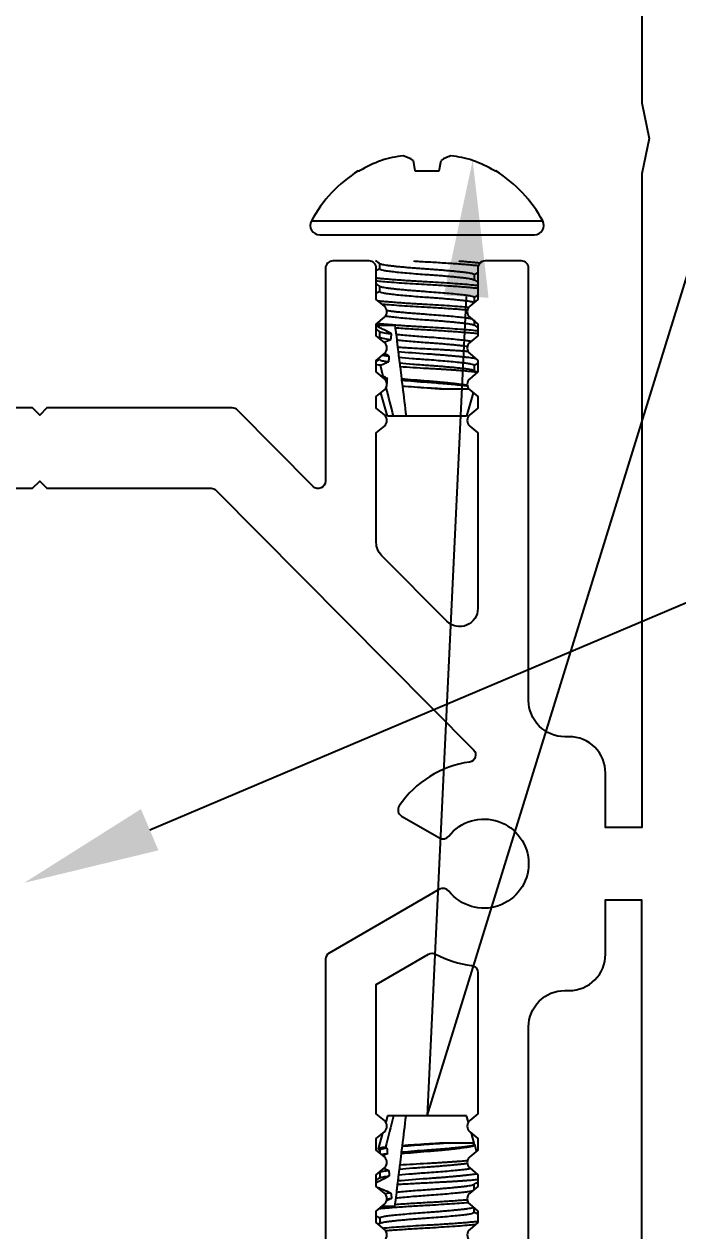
# Model space of a CAD drawing. Extents: x -2.16 to 5.57, y -0.51 to 4.5.
# Drawn here: x 0.578 to 1.48, y 1.994 to 3.658 of the extents above; entities that cross this region are included whole.
import ezdxf
from ezdxf import colors
from ezdxf.entities.mleader import LeaderData, LeaderLine
from ezdxf.math import Vec2, Vec3

# ---------------------------------------------------------------- set-up
doc = ezdxf.new("R2010")
doc.units = 0
doc.header["$LTSCALE"] = 0.5
doc.header["$MEASUREMENT"] = 0
doc.layers.add('CUST DWG', color=60, linetype='CONTINUOUS', lineweight=20)
for name, color, linetype in [('FAB DWG', 221, 'CONTINUOUS'), ('Hardware', 242, 'CONTINUOUS'), ('Housing', 150, 'CONTINUOUS')]:
    doc.layers.add(name, color=color, linetype=linetype)
doc.styles.get("Standard").update_dxf_attribs({"font": 'arial.ttf'})

msp = doc.modelspace()

# ---------------------------------------------------------------- linework, layer by layer
at = {"layer": 'Hardware', "linetype": 'Continuous', "lineweight": 25, "transparency": 16777216}
for p, q in [((1.11472, 3.4696), (1.11727, 3.45512)), ((1.15073, 3.45512), (1.15328, 3.4696)), ((1.0392, 3.45512), (1.04069, 3.45512)), ((1.11727, 3.45512), (1.15073, 3.45512)), ((1.22731, 3.45512), (1.2288, 3.45512)), ((0.97453, 3.38617), (1.29347, 3.38617)), ((0.98604, 3.367), (1.28196, 3.367)), ((1.06891, 3.32013), (1.06891, 3.32758)), ((1.19909, 3.31231), (1.19909, 3.30486)), ((1.06891, 3.28888), (1.06891, 3.29633)), ((1.19909, 3.28106), (1.19909, 3.27361)), ((1.19909, 3.24981), (1.19909, 3.24946)), ((1.19909, 3.24809), (1.19909, 3.24236)), ((1.08975, 3.242), (1.06496, 3.242)), ((1.06891, 3.22638), (1.06891, 3.23383)), ((1.08975, 3.242), (1.09012, 3.23896)), ((1.09122, 3.22998), (1.0922, 3.22207)), ((1.09346, 3.21176), (1.09414, 3.20622)), ((1.09511, 3.19834), (1.09608, 3.19043)), ((1.07368, 3.17192), (1.06977, 3.18713)), ((1.09676, 3.18494), (1.09872, 3.16893)), ((1.19909, 3.18731), (1.19909, 3.17986)), ((1.09899, 3.16671), (1.09996, 3.15881)), ((1.0795, 3.117), (1.07034, 3.14929)), ((1.19181, 3.15434), (1.15656, 3.15434)), ((1.19766, 3.14929), (1.1885, 3.117)), ((1.0878, 3.117), (1.0795, 3.117)), ((1.1051, 3.117), (1.0878, 3.117)), ((1.1885, 3.117), (1.1051, 3.117)), ((1.0795, 2.1521), (1.07706, 2.14349)), ((1.0878, 2.1521), (1.0795, 2.1521)), ((1.1051, 2.1521), (1.0878, 2.1521)), ((1.1885, 2.1521), (1.1051, 2.1521)), ((1.19094, 2.14349), (1.1885, 2.1521)), ((1.07277, 2.12836), (1.0666, 2.10658)), ((1.19909, 2.11476), (1.15656, 2.11476)), ((1.19909, 2.11476), (1.19523, 2.12836)), ((1.19909, 2.11304), (1.19909, 2.11476)), ((1.06891, 2.10522), (1.06891, 2.10088)), ((1.07368, 2.09719), (1.07361, 2.09693)), ((1.09676, 2.08416), (1.09872, 2.10017)), ((1.09899, 2.10239), (1.09996, 2.11029)), ((1.20227, 2.10354), (1.19967, 2.11271)), ((1.06891, 2.07397), (1.06891, 2.06652)), ((1.09511, 2.07076), (1.09608, 2.07867)), ((1.06288, 2.0551), (1.06288, 2.05508)), ((1.06407, 2.05976), (1.064, 2.05947)), ((1.09122, 2.03912), (1.0922, 2.04703)), ((1.09346, 2.05734), (1.09414, 2.06288)), ((1.19909, 2.05088), (1.19909, 2.05799)), ((1.08975, 2.0271), (1.09012, 2.03014)), ((1.08975, 2.0271), (1.07127, 2.0271)), ((1.19909, 2.01929), (1.19909, 2.02512)), ((1.06891, 2.01147), (1.06891, 2.00402))]:
    msp.add_line(p, q, dxfattribs=at)
for centre, radius, start, end in [((1.13356, 3.29915), 0.18152, 110.11869, 120.77095), ((1.11706, 3.32557), 0.15118, 96.06105, 107.69179), ((1.09009, 3.43425), 0.04309, 55.13203, 75.19241), ((1.17791, 3.43425), 0.04309, 104.80759, 124.86797), ((1.15094, 3.32557), 0.15118, 72.30821, 83.93895), ((1.13444, 3.29915), 0.18152, 59.22905, 69.88131), ((1.134, 3.3014), 0.1806, 121.6613, 152.00623), ((1.134, 3.3014), 0.1806, 27.99377, 58.3387), ((0.98604, 3.38004), 0.01304, 152.00623, 270), ((1.28196, 3.38004), 0.01304, 270, 27.99377)]:
    msp.add_arc(centre, radius, start, end, dxfattribs=at)
at = {"layer": 'Hardware', "linetype": 'Continuous', "lineweight": 25, "transparency": 16777216, "extrusion": (0, 0, -1)}
for major_axis, start_param, end_param in [((0, 0.66784), 5.2808849, 5.2824068), ((0, 0.53008), 5.412021, 5.4312085), ((0, 0.53008), 5.338078, 5.3561794), ((0, 0.53008), 5.2678343, 5.285097)]:
    msp.add_ellipse((1.134, 2.8816), major_axis=major_axis, ratio=0.1227846, start_param=start_param, end_param=end_param, dxfattribs=at)
at = {"layer": 'Hardware', "linetype": 'Continuous', "lineweight": 25, "transparency": 16777216}
for start_param, end_param in [(5.2678343, 5.285097), (5.338078, 5.3561794), (5.412021, 5.4312085)]:
    msp.add_ellipse((1.134, 2.3875), major_axis=(0, -0.53008), ratio=0.1227846, start_param=start_param, end_param=end_param, dxfattribs=at)
for points in [[(1.06952, 3.32723), (1.06736, 3.32849), (1.0652, 3.32975), (1.06304, 3.331)], [(1.20786, 3.331), (1.20844, 3.33066), (1.20902, 3.33032), (1.20961, 3.32998)], [(1.064, 3.31762), (1.06564, 3.31857), (1.06728, 3.31953), (1.06891, 3.32048)], [(1.204, 3.31482), (1.20236, 3.31387), (1.20072, 3.31291), (1.19909, 3.31196)], [(1.06952, 3.29598), (1.06768, 3.29705), (1.06584, 3.29812), (1.064, 3.29919)], [(1.19848, 3.30521), (1.20032, 3.30414), (1.20216, 3.30307), (1.204, 3.302)], [(1.064, 3.28637), (1.06564, 3.28732), (1.06728, 3.28828), (1.06891, 3.28923)], [(1.204, 3.28357), (1.20236, 3.28262), (1.20072, 3.28166), (1.19909, 3.28071)], [(1.19848, 3.27396), (1.19863, 3.27387), (1.19877, 3.27379), (1.19892, 3.2737)], [(1.064, 3.24124), (1.06429, 3.24121), (1.06459, 3.24118), (1.0649, 3.24114)], [(1.06952, 3.23348), (1.06768, 3.23455), (1.06584, 3.23562), (1.064, 3.23669)], [(1.19848, 3.24271), (1.20032, 3.24164), (1.20216, 3.24057), (1.204, 3.2395)], [(1.06688, 3.22555), (1.06756, 3.22594), (1.06824, 3.22634), (1.06891, 3.22673)], [(1.07455, 3.21912), (1.07775, 3.22045), (1.08096, 3.22173), (1.0842, 3.22294)], [(1.08194, 3.19977), (1.07968, 3.20096), (1.07743, 3.20215), (1.07518, 3.20335)], [(1.09414, 3.20622), (1.10626, 3.20514), (1.12006, 3.20406), (1.134, 3.20311)], [(1.204, 3.18982), (1.20236, 3.18887), (1.20072, 3.18791), (1.19909, 3.18696)], [(1.07063, 3.1724), (1.07159, 3.17224), (1.07263, 3.17208), (1.07368, 3.17192)], [(1.0793, 3.16886), (1.07742, 3.16987), (1.07555, 3.17089), (1.07368, 3.17192)], [(1.09872, 3.16893), (1.09881, 3.16818), (1.0989, 3.16744), (1.09899, 3.16671)], [(1.0878, 3.117), (1.08441, 3.13016), (1.08102, 3.14332), (1.07764, 3.15648)], [(1.09996, 3.15881), (1.09999, 3.15858), (1.10002, 3.15835), (1.10005, 3.15813)], [(1.10005, 3.15813), (1.10173, 3.14442), (1.10341, 3.13071), (1.1051, 3.117)], [(1.134, 3.15606), (1.14141, 3.15555), (1.14917, 3.15496), (1.15656, 3.15434)], [(1.15656, 3.15434), (1.14931, 3.15487), (1.14179, 3.15536), (1.134, 3.15582)], [(1.0878, 2.1521), (1.08408, 2.13769), (1.08038, 2.12327), (1.07667, 2.10886)], [(1.10005, 2.11097), (1.10173, 2.12468), (1.10341, 2.13839), (1.1051, 2.1521)], [(1.15656, 2.11476), (1.14931, 2.11423), (1.14179, 2.11374), (1.134, 2.11328)], [(1.134, 2.11304), (1.14141, 2.11355), (1.14917, 2.11414), (1.15656, 2.11476)], [(1.07337, 2.09714), (1.07347, 2.09715), (1.07357, 2.09717), (1.07368, 2.09719)], [(1.0793, 2.10024), (1.07742, 2.09923), (1.07555, 2.09821), (1.07368, 2.09719)], [(1.07667, 2.10886), (1.07735, 2.10856), (1.07802, 2.10827), (1.0787, 2.10797)], [(1.09872, 2.10017), (1.09881, 2.10092), (1.0989, 2.10166), (1.09899, 2.10239)], [(1.09996, 2.11029), (1.09999, 2.11052), (1.10002, 2.11075), (1.10005, 2.11097)], [(1.06786, 2.07424), (1.06821, 2.07403), (1.06856, 2.07382), (1.06891, 2.07362)], [(1.09414, 2.06288), (1.10626, 2.06396), (1.12006, 2.06504), (1.134, 2.06599)], [(1.064, 2.05975), (1.06402, 2.05975), (1.06405, 2.05975), (1.06407, 2.05976)], [(1.19848, 2.05764), (1.20032, 2.05871), (1.20216, 2.05979), (1.204, 2.06086)], [(1.1991, 2.05089), (1.19909, 2.05089), (1.19909, 2.05089), (1.19909, 2.05089)], [(1.07579, 2.04505), (1.07806, 2.04542), (1.08085, 2.04577), (1.0842, 2.04616)], [(1.08502, 2.03844), (1.08275, 2.0373), (1.08049, 2.03614), (1.07823, 2.03497)], [(1.064, 2.01398), (1.06564, 2.01303), (1.06728, 2.01207), (1.06891, 2.01112)], [(1.204, 2.01678), (1.20236, 2.01774), (1.20072, 2.01869), (1.19909, 2.01964)], [(1.06952, 2.00437), (1.06858, 2.00382), (1.06764, 2.00328), (1.0667, 2.00273)]]:
    msp.add_open_spline(points, degree=3, dxfattribs=at)
for points, knots in [([(1.1151, 3.331), (1.11791, 3.33082), (1.12417, 3.33044), (1.134, 3.32989), (1.1445, 3.3293), (1.15498, 3.32866), (1.16528, 3.32798), (1.17512, 3.32729), (1.18423, 3.32659), (1.19237, 3.32592), (1.19925, 3.32529), (1.20306, 3.3249), (1.20472, 3.32472)], [0.41173629, 0.41173629, 0.41173629, 0.41173629, 0.44422062, 0.48327369, 0.52232675, 0.56240678, 0.60320215, 0.64436491, 0.68552768, 0.72632305, 0.76640308, 0.80323266, 0.80323266, 0.80323266, 0.80323266]), ([(1.1776, 3.331), (1.17984, 3.33083), (1.18499, 3.33044), (1.19237, 3.32982), (1.19938, 3.32918), (1.20413, 3.3287), (1.20651, 3.32842), (1.2072, 3.32833)], [0.6892032, 0.6892032, 0.6892032, 0.6892032, 0.71898031, 0.75977568, 0.79985571, 0.83890877, 0.85612734, 0.85612734, 0.85612734, 0.85612734]), ([(1.06891, 3.32013), (1.06891, 3.31943), (1.07073, 3.31873), (1.07559, 3.3178), (1.07751, 3.31753), (1.08208, 3.31694), (1.08475, 3.31662), (1.0938, 3.31563), (1.10124, 3.31491), (1.1173, 3.31353), (1.12586, 3.31288), (1.134, 3.31231)], [0, 0, 0, 0, 0.25, 0.25, 0.375, 0.375, 0.5, 0.5, 0.75, 0.75, 1, 1, 1, 1]), ([(1.06952, 3.32723), (1.07001, 3.32701), (1.07098, 3.32656), (1.07379, 3.32592), (1.07748, 3.32533), (1.08211, 3.32474), (1.08767, 3.3241), (1.09413, 3.32342), (1.10136, 3.32273), (1.10917, 3.32204), (1.11734, 3.32136), (1.12566, 3.32072), (1.134, 3.32013), (1.14234, 3.31954), (1.15066, 3.31889), (1.15883, 3.31822), (1.16664, 3.31752), (1.17387, 3.31683), (1.18033, 3.31615), (1.18589, 3.31551), (1.19052, 3.31492), (1.19423, 3.31433), (1.19697, 3.31368), (1.19875, 3.31301), (1.19897, 3.31255), (1.19909, 3.31231)], [0, 0, 0, 0, 0.0435073, 0.0868445, 0.1290667, 0.1712889, 0.2146261, 0.2587402, 0.3032533, 0.3477665, 0.3918806, 0.4352178, 0.47744, 0.5196622, 0.5629994, 0.6071135, 0.6516267, 0.6961399, 0.7402539, 0.7835911, 0.8258133, 0.8680356, 0.9113727, 0.9554868, 1, 1, 1, 1]), ([(1.134, 3.31231), (1.13675, 3.31212), (1.14234, 3.31172), (1.15066, 3.31108), (1.15883, 3.3104), (1.16664, 3.30971), (1.17387, 3.30901), (1.18033, 3.30834), (1.18589, 3.3077), (1.19052, 3.30711), (1.19421, 3.30651), (1.19702, 3.30587), (1.19799, 3.30543), (1.19848, 3.3052)], [0, 0, 0, 0, 0.0884346, 0.1792045, 0.2716016, 0.3648347, 0.4580677, 0.5504648, 0.6412347, 0.7296693, 0.8181039, 0.9088738, 1, 1, 1, 1]), ([(1.064, 3.30764), (1.06546, 3.30749), (1.06906, 3.30713), (1.07563, 3.30652), (1.08377, 3.30585), (1.09288, 3.30515), (1.10272, 3.30446), (1.11302, 3.30378), (1.1235, 3.30314), (1.13053, 3.30274), (1.134, 3.30255)], [0.39091669, 0.39091669, 0.39091669, 0.39091669, 0.45207089, 0.52963617, 0.60858585, 0.68824652, 0.76790719, 0.84685686, 0.92442215, 1, 1, 1, 1]), ([(1.064, 3.30374), (1.06455, 3.30368), (1.06512, 3.30362), (1.06859, 3.30326), (1.07196, 3.30295), (1.08335, 3.30196), (1.09272, 3.30124), (1.11295, 3.29986), (1.12375, 3.29921), (1.134, 3.29864)], [0.34947705, 0.34947705, 0.34947705, 0.34947705, 0.375, 0.375, 0.5, 0.5, 0.75, 0.75, 1, 1, 1, 1]), ([(1.06952, 3.29598), (1.07001, 3.29576), (1.07098, 3.29531), (1.07379, 3.29467), (1.07748, 3.29408), (1.08211, 3.29349), (1.08767, 3.29285), (1.09413, 3.29217), (1.10136, 3.29148), (1.10917, 3.29079), (1.11734, 3.29011), (1.12566, 3.28947), (1.13125, 3.28907), (1.134, 3.28888)], [0, 0, 0, 0, 0.0911262, 0.1818961, 0.2703307, 0.3587653, 0.4495352, 0.5419323, 0.6351653, 0.7283984, 0.8207955, 0.9115654, 1, 1, 1, 1]), ([(1.134, 3.30255), (1.14425, 3.30198), (1.15505, 3.30133), (1.17528, 3.29995), (1.18465, 3.29923), (1.19604, 3.29824), (1.19941, 3.29792), (1.20288, 3.29757), (1.20345, 3.29751), (1.204, 3.29745)], [0, 0, 0, 0, 0.25, 0.25, 0.5, 0.5, 0.625, 0.625, 0.65052294, 0.65052294, 0.65052294, 0.65052294]), ([(1.134, 3.29864), (1.13747, 3.29845), (1.1445, 3.29805), (1.15498, 3.29741), (1.16528, 3.29673), (1.17512, 3.29604), (1.18423, 3.29534), (1.19237, 3.29467), (1.19894, 3.29406), (1.20254, 3.2937), (1.204, 3.29354)], [0, 0, 0, 0, 0.07557785, 0.15314314, 0.23209281, 0.31175348, 0.39141415, 0.47036383, 0.54792911, 0.6090833, 0.6090833, 0.6090833, 0.6090833]), ([(1.06891, 3.28888), (1.06891, 3.28818), (1.07073, 3.28748), (1.07559, 3.28655), (1.07751, 3.28628), (1.08208, 3.28569), (1.08475, 3.28537), (1.0938, 3.28438), (1.10124, 3.28366), (1.1173, 3.28228), (1.12586, 3.28163), (1.134, 3.28106)], [0, 0, 0, 0, 0.25, 0.25, 0.375, 0.375, 0.5, 0.5, 0.75, 0.75, 1, 1, 1, 1]), ([(1.134, 3.28888), (1.14214, 3.28831), (1.1507, 3.28765), (1.16676, 3.28628), (1.1742, 3.28556), (1.18325, 3.28457), (1.18592, 3.28425), (1.19049, 3.28366), (1.19241, 3.28338), (1.19727, 3.28246), (1.19909, 3.28176), (1.19909, 3.28106)], [0, 0, 0, 0, 0.25, 0.25, 0.5, 0.5, 0.625, 0.625, 0.75, 0.75, 1, 1, 1, 1]), ([(1.134, 3.28106), (1.13675, 3.28087), (1.14234, 3.28047), (1.15066, 3.27983), (1.15883, 3.27915), (1.16664, 3.27846), (1.17387, 3.27776), (1.18033, 3.27709), (1.18589, 3.27645), (1.19052, 3.27586), (1.19421, 3.27526), (1.19702, 3.27462), (1.19799, 3.27418), (1.19848, 3.27395)], [0, 0, 0, 0, 0.0884346, 0.1792045, 0.2716016, 0.3648347, 0.4580677, 0.5504648, 0.6412347, 0.7296693, 0.8181039, 0.9088738, 1, 1, 1, 1]), ([(1.06614, 3.27617), (1.06698, 3.27609), (1.06993, 3.2758), (1.07563, 3.27527), (1.08377, 3.2746), (1.09288, 3.2739), (1.10272, 3.27321), (1.11302, 3.27253), (1.1235, 3.27189), (1.13053, 3.27149), (1.134, 3.2713)], [0.41967637, 0.41967637, 0.41967637, 0.41967637, 0.45207089, 0.52963617, 0.60858585, 0.68824652, 0.76790719, 0.84685686, 0.92442215, 1, 1, 1, 1]), ([(1.0714, 3.27176), (1.07278, 3.27163), (1.07423, 3.2715), (1.08335, 3.27071), (1.09272, 3.26999), (1.11295, 3.26861), (1.12375, 3.26796), (1.134, 3.26739)], [0.44997442, 0.44997442, 0.44997442, 0.44997442, 0.5, 0.5, 0.75, 0.75, 1, 1, 1, 1]), ([(1.07855, 3.26271), (1.07968, 3.26255), (1.0825, 3.2622), (1.08767, 3.2616), (1.09413, 3.26092), (1.10136, 3.26023), (1.10917, 3.25954), (1.11734, 3.25886), (1.12566, 3.25822), (1.13125, 3.25782), (1.134, 3.25763)], [0.28950286, 0.28950286, 0.28950286, 0.28950286, 0.35876529, 0.44953515, 0.54193228, 0.63516534, 0.72839839, 0.82079552, 0.91156538, 1, 1, 1, 1]), ([(1.134, 3.2713), (1.14425, 3.27073), (1.15505, 3.27008), (1.175, 3.26872), (1.18414, 3.26802), (1.19162, 3.26738)], [0, 0, 0, 0, 0.25, 0.25, 0.49316388, 0.49316388, 0.49316388, 0.49316388]), ([(1.134, 3.26739), (1.13747, 3.2672), (1.1445, 3.2668), (1.15498, 3.26616), (1.16528, 3.26548), (1.17512, 3.26479), (1.18323, 3.26417), (1.18788, 3.26379), (1.18966, 3.26364)], [0, 0, 0, 0, 0.07557785, 0.15314314, 0.23209281, 0.31175348, 0.39141415, 0.44424764, 0.44424764, 0.44424764, 0.44424764]), ([(1.06524, 3.24501), (1.06635, 3.2449), (1.06957, 3.24458), (1.07563, 3.24402), (1.08377, 3.24335), (1.09288, 3.24265), (1.10272, 3.24196), (1.11302, 3.24128), (1.1235, 3.24064), (1.13053, 3.24024), (1.134, 3.24005)], [0.40785161, 0.40785161, 0.40785161, 0.40785161, 0.45207089, 0.52963617, 0.60858585, 0.68824652, 0.76790719, 0.84685686, 0.92442215, 1, 1, 1, 1]), ([(1.07683, 3.25514), (1.07774, 3.255), (1.07873, 3.25487), (1.08208, 3.25444), (1.08475, 3.25412), (1.0938, 3.25313), (1.10124, 3.25241), (1.1173, 3.25103), (1.12586, 3.25038), (1.134, 3.24981)], [0.31669545, 0.31669545, 0.31669545, 0.31669545, 0.375, 0.375, 0.5, 0.5, 0.75, 0.75, 1, 1, 1, 1]), ([(1.134, 3.25763), (1.14214, 3.25706), (1.1507, 3.2564), (1.16676, 3.25503), (1.1742, 3.25431), (1.18325, 3.25332), (1.18592, 3.253), (1.19049, 3.25241), (1.19241, 3.25213), (1.19431, 3.25177), (1.19457, 3.25172), (1.19483, 3.25167)], [0, 0, 0, 0, 0.25, 0.25, 0.5, 0.5, 0.625, 0.625, 0.75, 0.75, 0.77128263, 0.77128263, 0.77128263, 0.77128263]), ([(1.134, 3.24981), (1.13675, 3.24962), (1.14234, 3.24922), (1.15066, 3.24858), (1.15883, 3.2479), (1.16664, 3.24721), (1.17387, 3.24651), (1.18033, 3.24584), (1.18589, 3.2452), (1.19052, 3.24461), (1.19421, 3.24401), (1.19702, 3.24337), (1.19799, 3.24293), (1.19848, 3.2427)], [0, 0, 0, 0, 0.0884346, 0.1792045, 0.2716016, 0.3648347, 0.4580677, 0.5504648, 0.6412347, 0.7296693, 0.8181039, 0.9088738, 1, 1, 1, 1]), ([(1.08502, 3.23066), (1.08164, 3.23236), (1.07828, 3.23409), (1.07493, 3.23584), (1.07325, 3.23672), (1.07158, 3.2376), (1.06991, 3.23848), (1.06823, 3.23937), (1.06657, 3.24025), (1.0649, 3.24114)], [0, 0, 0, 0, 0.00028858623, 0.00028858623, 0.00028858623, 0.00043289767, 0.00043289767, 0.00043289767, 0.00057721246, 0.00057721246, 0.00057721246, 0.00057721246]), ([(1.06957, 3.23348), (1.06958, 3.23346), (1.06982, 3.23319), (1.07156, 3.23268), (1.07479, 3.23198), (1.07925, 3.23135), (1.08308, 3.23089), (1.08502, 3.23066)], [0, 0, 0, 0, 0.0205269, 0.27140579, 0.51692332, 0.75610368, 1, 1, 1, 1]), ([(1.09012, 3.23896), (1.09678, 3.23846), (1.10407, 3.23795), (1.11901, 3.237), (1.12664, 3.23655), (1.134, 3.23614)], [0, 0, 0, 0, 0.5, 0.5, 1, 1, 1, 1]), ([(1.09012, 3.23896), (1.09022, 3.23818), (1.09031, 3.23741), (1.09041, 3.23665), (1.09055, 3.23548), (1.09069, 3.23434), (1.09083, 3.23322), (1.09096, 3.23211), (1.0911, 3.23103), (1.09122, 3.22998)], [0, 0, 0, 0, 0.00013866428, 0.00013866428, 0.00013866428, 0.00035061244, 0.00035061244, 0.00035061244, 0.00056267532, 0.00056267532, 0.00056267532, 0.00056267532]), ([(1.09122, 3.22998), (1.09714, 3.22937), (1.10411, 3.22872), (1.11887, 3.22748), (1.12661, 3.22689), (1.134, 3.22638)], [0, 0, 0, 0, 0.5, 0.5, 1, 1, 1, 1]), ([(1.134, 3.24005), (1.14425, 3.23948), (1.15505, 3.23883), (1.17528, 3.23745), (1.18465, 3.23673), (1.19604, 3.23574), (1.19941, 3.23542), (1.20288, 3.23507), (1.20345, 3.23501), (1.204, 3.23495)], [0, 0, 0, 0, 0.25, 0.25, 0.5, 0.5, 0.625, 0.625, 0.65052294, 0.65052294, 0.65052294, 0.65052294]), ([(1.134, 3.23614), (1.13747, 3.23595), (1.1445, 3.23555), (1.15498, 3.23491), (1.16528, 3.23423), (1.17512, 3.23354), (1.18423, 3.23284), (1.19237, 3.23217), (1.19894, 3.23156), (1.20254, 3.2312), (1.204, 3.23104)], [0, 0, 0, 0, 0.07557785, 0.15314314, 0.23209281, 0.31175348, 0.39141415, 0.47036383, 0.54792911, 0.6090833, 0.6090833, 0.6090833, 0.6090833]), ([(1.06891, 3.22638), (1.06891, 3.22575), (1.07036, 3.22513), (1.07565, 3.22399), (1.07932, 3.22351), (1.0842, 3.22294)], [0, 0, 0, 0, 0.5, 0.5, 1, 1, 1, 1]), ([(1.0922, 3.22207), (1.09806, 3.22147), (1.1049, 3.22084), (1.11929, 3.21963), (1.12681, 3.21906), (1.134, 3.21856)], [0, 0, 0, 0, 0.5, 0.5, 1, 1, 1, 1]), ([(1.0922, 3.22207), (1.09241, 3.22036), (1.09262, 3.2186), (1.09284, 3.21681), (1.09295, 3.21592), (1.09306, 3.21501), (1.09317, 3.21411), (1.09327, 3.21333), (1.09337, 3.21254), (1.09346, 3.21176)], [0, 0, 0, 0, 0.00030453633, 0.00030453633, 0.00030453633, 0.00045684807, 0.00045684807, 0.00045684807, 0.00058739702, 0.00058739702, 0.00058739702, 0.00058739702]), ([(1.134, 3.20953), (1.12689, 3.20987), (1.11992, 3.21023), (1.10626, 3.21098), (1.0996, 3.21137), (1.09346, 3.21176)], [0, 0, 0, 0, 0.5, 0.5, 1, 1, 1, 1]), ([(1.134, 3.22638), (1.14214, 3.22581), (1.1507, 3.22515), (1.16676, 3.22378), (1.1742, 3.22306), (1.18325, 3.22207), (1.18592, 3.22175), (1.19049, 3.22116), (1.19241, 3.22088), (1.19436, 3.22051), (1.19467, 3.22045), (1.19496, 3.22039)], [0, 0, 0, 0, 0.25, 0.25, 0.5, 0.5, 0.625, 0.625, 0.75, 0.75, 0.77507082, 0.77507082, 0.77507082, 0.77507082]), ([(1.134, 3.21856), (1.13675, 3.21837), (1.14234, 3.21797), (1.15066, 3.21733), (1.15883, 3.21665), (1.16664, 3.21596), (1.17387, 3.21526), (1.18033, 3.21459), (1.18557, 3.21398), (1.18844, 3.21362), (1.18961, 3.21346)], [0, 0, 0, 0, 0.08843521, 0.17920568, 0.27160342, 0.3648371, 0.45807079, 0.55046853, 0.641239, 0.71384521, 0.71384521, 0.71384521, 0.71384521]), ([(1.064, 3.19262), (1.06406, 3.19265), (1.06569, 3.19361), (1.06733, 3.19456), (1.06891, 3.19548)], [0.48280334, 0.48280334, 0.48280334, 0.48280334, 0.50030546, 1, 1, 1, 1]), ([(1.06891, 3.19513), (1.06891, 3.19457), (1.07007, 3.19401), (1.07327, 3.19323), (1.07458, 3.19298), (1.07759, 3.19251), (1.07929, 3.19229), (1.08124, 3.19205)], [0, 0, 0, 0, 0.5, 0.5, 0.75, 0.75, 1, 1, 1, 1]), ([(1.07262, 3.2012), (1.07301, 3.20112), (1.07441, 3.20083), (1.07727, 3.20036), (1.08039, 3.19997), (1.08194, 3.19977)], [0.40079689, 0.40079689, 0.40079689, 0.40079689, 0.50532708, 0.75296882, 1, 1, 1, 1]), ([(1.09414, 3.20622), (1.09419, 3.20582), (1.09424, 3.20543), (1.09429, 3.20503), (1.09439, 3.20424), (1.09448, 3.20346), (1.09458, 3.20269), (1.09476, 3.2012), (1.09494, 3.19974), (1.09511, 3.19834)], [0.00006950813, 0.00006950813, 0.00006950813, 0.00006950813, 0.00013866367, 0.00013866367, 0.00013866367, 0.00027732827, 0.00027732827, 0.00027732827, 0.00054469233, 0.00054469233, 0.00054469233, 0.00054469233]), ([(1.09511, 3.19834), (1.10077, 3.19778), (1.10718, 3.1972), (1.1205, 3.1961), (1.12739, 3.19558), (1.134, 3.19513)], [0, 0, 0, 0, 0.5, 0.5, 1, 1, 1, 1]), ([(1.19055, 3.20612), (1.19031, 3.20614), (1.18848, 3.20628), (1.1849, 3.20655), (1.17959, 3.20693), (1.17397, 3.2073), (1.16805, 3.20768), (1.16181, 3.20805), (1.1541, 3.20849), (1.14482, 3.209), (1.13763, 3.20935), (1.134, 3.20953)], [0.49538139, 0.49538139, 0.49538139, 0.49538139, 0.50382263, 0.55791817, 0.61201372, 0.66521338, 0.71841304, 0.77315756, 0.82790206, 0.91316955, 1, 1, 1, 1]), ([(1.134, 3.20311), (1.13764, 3.20285), (1.14314, 3.20247), (1.15035, 3.20192), (1.15603, 3.20147), (1.16186, 3.20099), (1.16784, 3.20047), (1.17362, 3.19994), (1.1791, 3.19941), (1.1842, 3.19889), (1.18894, 3.19838), (1.19332, 3.19787), (1.1972, 3.19738), (1.19946, 3.19708), (1.20047, 3.19693)], [0, 0, 0, 0, 0.08342506, 0.12600674, 0.16858845, 0.2182514, 0.26791439, 0.31901652, 0.37011865, 0.41984242, 0.46956615, 0.52073543, 0.57190465, 0.61923332, 0.61923332, 0.61923332, 0.61923332]), ([(1.134, 3.19513), (1.14214, 3.19456), (1.1507, 3.1939), (1.16676, 3.19253), (1.1742, 3.19181), (1.18325, 3.19082), (1.18592, 3.1905), (1.19049, 3.18991), (1.19241, 3.18963), (1.19727, 3.18871), (1.19909, 3.18801), (1.19909, 3.18731)], [0, 0, 0, 0, 0.25, 0.25, 0.5, 0.5, 0.625, 0.625, 0.75, 0.75, 1, 1, 1, 1]), ([(1.06977, 3.18713), (1.06817, 3.18731), (1.06606, 3.18754), (1.06438, 3.18778), (1.064, 3.18784)], [0, 0, 0, 0, 0.20447783, 0.26986182, 0.26986182, 0.26986182, 0.26986182]), ([(1.06977, 3.18713), (1.0714, 3.18786), (1.07304, 3.18859), (1.07468, 3.18929), (1.07686, 3.19024), (1.07904, 3.19116), (1.08124, 3.19205)], [0.0000446368, 0.0000446368, 0.0000446368, 0.0000446368, 0.00018101147, 0.00018101147, 0.00018101147, 0.000362095, 0.000362095, 0.000362095, 0.000362095]), ([(1.09608, 3.19043), (1.10166, 3.18988), (1.10793, 3.18932), (1.12089, 3.18826), (1.12758, 3.18776), (1.134, 3.18731)], [0, 0, 0, 0, 0.5, 0.5, 1, 1, 1, 1]), ([(1.09608, 3.19043), (1.09622, 3.18933), (1.09635, 3.18822), (1.09649, 3.1871), (1.09658, 3.18639), (1.09667, 3.18566), (1.09676, 3.18494)], [0, 0, 0, 0, 0.00018743537, 0.00018743537, 0.00018743537, 0.00030748815, 0.00030748815, 0.00030748815, 0.00030748815]), ([(1.134, 3.18268), (1.12746, 3.18302), (1.12104, 3.18339), (1.10843, 3.18415), (1.10238, 3.18455), (1.09676, 3.18494)], [0, 0, 0, 0, 0.5, 0.5, 1, 1, 1, 1]), ([(1.134, 3.18731), (1.13675, 3.18712), (1.14234, 3.18672), (1.15066, 3.18608), (1.15883, 3.1854), (1.16664, 3.18471), (1.17387, 3.18401), (1.18033, 3.18334), (1.18589, 3.1827), (1.19052, 3.18211), (1.19421, 3.18151), (1.19702, 3.18088), (1.19799, 3.18043), (1.19848, 3.18021)], [0, 0, 0, 0, 0.0884382, 0.1792117, 0.2716125, 0.3648493, 0.4580862, 0.550487, 0.6412605, 0.7296987, 0.8181369, 0.9089104, 1, 1, 1, 1]), ([(1.20301, 3.17714), (1.20265, 3.17723), (1.20168, 3.17744), (1.19979, 3.17776), (1.19725, 3.17809), (1.19423, 3.17842), (1.19077, 3.17876), (1.18694, 3.17911), (1.18274, 3.17948), (1.17814, 3.17985), (1.1732, 3.18022), (1.16801, 3.1806), (1.16256, 3.18097), (1.15684, 3.18135), (1.15017, 3.18176), (1.14254, 3.18221), (1.13686, 3.18252), (1.134, 3.18268)], [0.16820468, 0.16820468, 0.16820468, 0.16820468, 0.20768754, 0.26000258, 0.31231757, 0.36613734, 0.41995802, 0.47262582, 0.52529364, 0.57945741, 0.63362118, 0.68685896, 0.74009674, 0.79488071, 0.84966466, 0.92431246, 1, 1, 1, 1]), ([(1.19848, 3.18021), (1.19984, 3.17942), (1.20145, 3.17848), (1.20306, 3.17754), (1.20331, 3.17739)], [0, 0, 0, 0, 0.64704633, 0.76768921, 0.76768921, 0.76768921, 0.76768921]), ([(1.07386, 3.1697), (1.0742, 3.16963), (1.07577, 3.16934), (1.07777, 3.16907), (1.0793, 3.16886)], [0.58622102, 0.58622102, 0.58622102, 0.58622102, 0.68256289, 1, 1, 1, 1]), ([(1.09872, 3.16893), (1.1041, 3.16837), (1.10976, 3.16783), (1.12165, 3.16675), (1.12782, 3.16623), (1.134, 3.16574)], [0, 0, 0, 0, 0.5, 0.5, 1, 1, 1, 1]), ([(1.09899, 3.16671), (1.1043, 3.16621), (1.11011, 3.1657), (1.12203, 3.16474), (1.12813, 3.16428), (1.134, 3.16388)], [0, 0, 0, 0, 0.5, 0.5, 1, 1, 1, 1]), ([(1.134, 3.16574), (1.13582, 3.1656), (1.13946, 3.16531), (1.14492, 3.16484), (1.15035, 3.16436), (1.1557, 3.16386), (1.16089, 3.16335), (1.16594, 3.16282), (1.17079, 3.16229), (1.17537, 3.16177), (1.1796, 3.16125), (1.18351, 3.16074), (1.18674, 3.16028), (1.18861, 3.16), (1.18936, 3.15988)], [0, 0, 0, 0, 0.04864805, 0.09729617, 0.14727542, 0.19725473, 0.24731581, 0.29737691, 0.34888759, 0.40039826, 0.45053827, 0.50067824, 0.55227713, 0.58928776, 0.58928776, 0.58928776, 0.58928776]), ([(1.134, 3.16388), (1.14214, 3.16331), (1.1507, 3.16265), (1.16676, 3.16128), (1.1742, 3.16056), (1.18325, 3.15957), (1.18592, 3.15925), (1.18866, 3.1589), (1.18911, 3.15884), (1.18954, 3.15878)], [0, 0, 0, 0, 0.25, 0.25, 0.5, 0.5, 0.625, 0.625, 0.65012213, 0.65012213, 0.65012213, 0.65012213]), ([(1.09996, 3.15881), (1.10516, 3.15832), (1.11083, 3.15783), (1.1224, 3.1569), (1.12831, 3.15646), (1.134, 3.15606)], [0, 0, 0, 0, 0.5, 0.5, 1, 1, 1, 1]), ([(1.134, 3.15582), (1.12803, 3.15617), (1.12218, 3.15655), (1.11072, 3.15732), (1.10516, 3.15773), (1.10005, 3.15813)], [0, 0, 0, 0, 0.5, 0.5, 1, 1, 1, 1]), ([(1.134, 2.11328), (1.12803, 2.11293), (1.12218, 2.11255), (1.11072, 2.11178), (1.10516, 2.11137), (1.10005, 2.11097)], [0, 0, 0, 0, 0.5, 0.5, 1, 1, 1, 1]), ([(1.134, 2.10336), (1.13582, 2.1035), (1.13946, 2.1038), (1.14492, 2.10426), (1.15035, 2.10474), (1.1557, 2.10524), (1.16089, 2.10576), (1.16594, 2.10628), (1.17079, 2.10681), (1.17537, 2.10733), (1.1796, 2.10785), (1.18351, 2.10836), (1.18708, 2.10887), (1.19026, 2.10935), (1.19299, 2.10982), (1.19529, 2.11029), (1.19714, 2.1108), (1.1985, 2.11132), (1.19936, 2.11184), (1.19974, 2.11236), (1.1997, 2.11287), (1.19928, 2.11321), (1.19909, 2.11336)], [0, 0, 0, 0, 0.04864805, 0.09729617, 0.14727542, 0.19725473, 0.24731581, 0.29737691, 0.34888759, 0.40039826, 0.45053827, 0.50067824, 0.55227713, 0.60387592, 0.65398022, 0.70408265, 0.75571577, 0.80734898, 0.85629022, 0.9052315, 0.95560047, 1, 1, 1, 1]), ([(1.07667, 2.10886), (1.0758, 2.10876), (1.07405, 2.10856), (1.07185, 2.10824), (1.06998, 2.10791), (1.06847, 2.10756), (1.06737, 2.1072), (1.06669, 2.10683), (1.06652, 2.10645), (1.06669, 2.10614), (1.06708, 2.10596), (1.0672, 2.10591)], [0, 0, 0, 0, 0.1122441, 0.2244892, 0.339488, 0.4544868, 0.5760178, 0.6975489, 0.8225909, 0.9476329, 1, 1, 1, 1]), ([(1.06718, 2.10588), (1.06751, 2.10569), (1.06809, 2.10536), (1.06867, 2.10502), (1.06891, 2.10487)], [0, 0, 0, 0, 0.5681267, 1, 1, 1, 1]), ([(1.06891, 2.10522), (1.06891, 2.10572), (1.06981, 2.10621), (1.0732, 2.10715), (1.07563, 2.10756), (1.0787, 2.10797)], [0, 0, 0, 0, 0.5, 0.5, 1, 1, 1, 1]), ([(1.07135, 2.09883), (1.07146, 2.09886), (1.07248, 2.09912), (1.07466, 2.09961), (1.07777, 2.10003), (1.0793, 2.10024)], [0.31915489, 0.31915489, 0.31915489, 0.31915489, 0.3566126, 0.68256289, 1, 1, 1, 1]), ([(1.09872, 2.10017), (1.1041, 2.10073), (1.10976, 2.10127), (1.12165, 2.10235), (1.12782, 2.10287), (1.134, 2.10336)], [0, 0, 0, 0, 0.5, 0.5, 1, 1, 1, 1]), ([(1.09899, 2.10239), (1.1043, 2.10289), (1.11011, 2.1034), (1.12203, 2.10436), (1.12813, 2.10482), (1.134, 2.10522)], [0, 0, 0, 0, 0.5, 0.5, 1, 1, 1, 1]), ([(1.09996, 2.11029), (1.10516, 2.11078), (1.11083, 2.11127), (1.1224, 2.1122), (1.12831, 2.11264), (1.134, 2.11304)], [0, 0, 0, 0, 0.5, 0.5, 1, 1, 1, 1]), ([(1.134, 2.10522), (1.14214, 2.10579), (1.1507, 2.10645), (1.16676, 2.10782), (1.1742, 2.10854), (1.18325, 2.10953), (1.18592, 2.10985), (1.19049, 2.11044), (1.19241, 2.11072), (1.19727, 2.11164), (1.19909, 2.11234), (1.19909, 2.11304)], [0, 0, 0, 0, 0.25, 0.25, 0.5, 0.5, 0.625, 0.625, 0.75, 0.75, 1, 1, 1, 1]), ([(1.09608, 2.07867), (1.09622, 2.07977), (1.09635, 2.08088), (1.09649, 2.082), (1.09658, 2.08272), (1.09667, 2.08344), (1.09676, 2.08416)], [0, 0, 0, 0, 0.00018743537, 0.00018743537, 0.00018743537, 0.00030748815, 0.00030748815, 0.00030748815, 0.00030748815]), ([(1.09608, 2.07867), (1.10166, 2.07922), (1.10793, 2.07978), (1.12089, 2.08084), (1.12758, 2.08134), (1.134, 2.08179)], [0, 0, 0, 0, 0.5, 0.5, 1, 1, 1, 1]), ([(1.134, 2.08643), (1.12746, 2.08608), (1.12104, 2.08571), (1.10843, 2.08495), (1.10238, 2.08455), (1.09676, 2.08416)], [0, 0, 0, 0, 0.5, 0.5, 1, 1, 1, 1]), ([(1.18955, 2.09023), (1.18869, 2.09015), (1.18651, 2.08995), (1.18274, 2.08962), (1.17814, 2.08925), (1.1732, 2.08888), (1.16801, 2.0885), (1.16256, 2.08813), (1.15684, 2.08775), (1.15017, 2.08734), (1.14254, 2.08689), (1.13686, 2.08658), (1.134, 2.08643)], [0.4362175, 0.4362175, 0.4362175, 0.4362175, 0.47262582, 0.52529364, 0.57945741, 0.63362118, 0.68685896, 0.74009674, 0.79488071, 0.84966466, 0.92431246, 1, 1, 1, 1]), ([(1.134, 2.08179), (1.13675, 2.08198), (1.14234, 2.08238), (1.15066, 2.08302), (1.15883, 2.0837), (1.16664, 2.08439), (1.17387, 2.08509), (1.18033, 2.08576), (1.18546, 2.08636), (1.18826, 2.08671), (1.18936, 2.08686)], [0, 0, 0, 0, 0.08843818, 0.17921169, 0.27161254, 0.36484934, 0.45808615, 0.550487, 0.64126051, 0.70875907, 0.70875907, 0.70875907, 0.70875907]), ([(1.06953, 2.06688), (1.06821, 2.06611), (1.06638, 2.06504), (1.06453, 2.06396), (1.064, 2.06365)], [0, 0, 0, 0, 0.24341954, 0.33932531, 0.33932531, 0.33932531, 0.33932531]), ([(1.08194, 2.06933), (1.0787, 2.06763), (1.07548, 2.06591), (1.07226, 2.06418), (1.07064, 2.06332), (1.06904, 2.06245), (1.06743, 2.06158), (1.06631, 2.06097), (1.06519, 2.06037), (1.06407, 2.05976)], [0, 0, 0, 0, 0.00027907991, 0.00027907991, 0.00027907991, 0.00041862837, 0.00041862837, 0.00041862837, 0.00051575726, 0.00051575726, 0.00051575726, 0.00051575726]), ([(1.06891, 2.07397), (1.06891, 2.07453), (1.07007, 2.07509), (1.07327, 2.07587), (1.07458, 2.07612), (1.07759, 2.07659), (1.07929, 2.07681), (1.08124, 2.07705)], [0, 0, 0, 0, 0.5, 0.5, 0.75, 0.75, 1, 1, 1, 1]), ([(1.06953, 2.06687), (1.07, 2.06709), (1.07094, 2.06753), (1.0737, 2.06816), (1.07727, 2.06874), (1.08039, 2.06913), (1.08194, 2.06933)], [0, 0, 0, 0, 0.25127861, 0.50532708, 0.75296882, 1, 1, 1, 1]), ([(1.07456, 2.07986), (1.0746, 2.07984), (1.07464, 2.07982), (1.07468, 2.07981), (1.07686, 2.07886), (1.07904, 2.07794), (1.08124, 2.07705)], [0.00017767845, 0.00017767845, 0.00017767845, 0.00017767845, 0.00018101147, 0.00018101147, 0.00018101147, 0.000362095, 0.000362095, 0.000362095, 0.000362095]), ([(1.09414, 2.06288), (1.09419, 2.06328), (1.09424, 2.06368), (1.09429, 2.06407), (1.09439, 2.06486), (1.09448, 2.06564), (1.09458, 2.06641), (1.09476, 2.0679), (1.09494, 2.06936), (1.09511, 2.07076)], [0.00006950813, 0.00006950813, 0.00006950813, 0.00006950813, 0.00013866367, 0.00013866367, 0.00013866367, 0.00027732827, 0.00027732827, 0.00027732827, 0.00054469233, 0.00054469233, 0.00054469233, 0.00054469233]), ([(1.09511, 2.07076), (1.10077, 2.07132), (1.10718, 2.0719), (1.1205, 2.073), (1.12739, 2.07352), (1.134, 2.07397)], [0, 0, 0, 0, 0.5, 0.5, 1, 1, 1, 1]), ([(1.134, 2.07397), (1.14214, 2.07454), (1.1507, 2.0752), (1.16676, 2.07657), (1.1742, 2.07729), (1.18325, 2.07828), (1.18592, 2.0786), (1.19031, 2.07917), (1.1921, 2.07942), (1.19363, 2.0797)], [0, 0, 0, 0, 0.25, 0.25, 0.5, 0.5, 0.625, 0.625, 0.73982577, 0.73982577, 0.73982577, 0.73982577]), ([(1.134, 2.06599), (1.13764, 2.06625), (1.14314, 2.06663), (1.15035, 2.06718), (1.15603, 2.06763), (1.16186, 2.06811), (1.16784, 2.06863), (1.17362, 2.06916), (1.1791, 2.06969), (1.1842, 2.07021), (1.18894, 2.07072), (1.19332, 2.07123), (1.19726, 2.07173), (1.20019, 2.07212), (1.20175, 2.07236), (1.20228, 2.07244)], [0, 0, 0, 0, 0.08342506, 0.12600674, 0.16858845, 0.2182514, 0.26791439, 0.31901652, 0.37011865, 0.41984242, 0.46956615, 0.52073543, 0.57190465, 0.62161193, 0.64870714, 0.64870714, 0.64870714, 0.64870714]), ([(1.204, 2.06417), (1.20335, 2.0641), (1.20157, 2.06392), (1.19839, 2.06363), (1.19432, 2.06328), (1.18983, 2.06292), (1.1849, 2.06255), (1.17959, 2.06218), (1.17397, 2.0618), (1.16805, 2.06143), (1.16181, 2.06105), (1.1541, 2.06061), (1.14482, 2.0601), (1.13763, 2.05975), (1.134, 2.05957)], [0.31084098, 0.31084098, 0.31084098, 0.31084098, 0.34473171, 0.39861656, 0.45121959, 0.50382263, 0.55791817, 0.61201372, 0.66521338, 0.71841304, 0.77315756, 0.82790206, 0.91316955, 1, 1, 1, 1]), ([(1.06509, 2.05408), (1.06611, 2.05363), (1.06713, 2.05317), (1.06815, 2.05273), (1.06992, 2.05195), (1.07168, 2.05119), (1.07346, 2.05044), (1.07701, 2.04895), (1.08059, 2.04751), (1.0842, 2.04616)], [0.00006172613, 0.00006172613, 0.00006172613, 0.00006172613, 0.00014689091, 0.00014689091, 0.00014689091, 0.00029378398, 0.00029378398, 0.00029378398, 0.000587968, 0.000587968, 0.000587968, 0.000587968]), ([(1.0922, 2.04703), (1.09241, 2.04874), (1.09262, 2.0505), (1.09284, 2.05229), (1.09295, 2.05319), (1.09306, 2.05409), (1.09317, 2.055), (1.09327, 2.05577), (1.09337, 2.05656), (1.09346, 2.05734)], [0, 0, 0, 0, 0.00030453633, 0.00030453633, 0.00030453633, 0.00045684807, 0.00045684807, 0.00045684807, 0.00058739702, 0.00058739702, 0.00058739702, 0.00058739702]), ([(1.0922, 2.04703), (1.09806, 2.04763), (1.1049, 2.04827), (1.11929, 2.04947), (1.12681, 2.05004), (1.134, 2.05054)], [0, 0, 0, 0, 0.5, 0.5, 1, 1, 1, 1]), ([(1.134, 2.05957), (1.12689, 2.05923), (1.11992, 2.05887), (1.10626, 2.05812), (1.0996, 2.05773), (1.09346, 2.05734)], [0, 0, 0, 0, 0.5, 0.5, 1, 1, 1, 1]), ([(1.134, 2.05054), (1.13675, 2.05073), (1.14234, 2.05113), (1.15066, 2.05177), (1.15883, 2.05245), (1.16664, 2.05314), (1.17387, 2.05384), (1.18033, 2.05451), (1.18589, 2.05516), (1.19052, 2.05575), (1.19421, 2.05634), (1.19702, 2.05698), (1.19799, 2.05742), (1.19848, 2.05765)], [0, 0, 0, 0, 0.0884352, 0.1792057, 0.2716034, 0.3648371, 0.4580708, 0.5504685, 0.641239, 0.7296742, 0.8181094, 0.9088799, 1, 1, 1, 1]), ([(1.134, 2.04272), (1.14214, 2.04329), (1.1507, 2.04395), (1.16676, 2.04532), (1.1742, 2.04604), (1.18325, 2.04703), (1.18592, 2.04735), (1.19049, 2.04794), (1.19241, 2.04822), (1.19533, 2.04877), (1.19639, 2.04903), (1.19721, 2.0493)], [0, 0, 0, 0, 0.25, 0.25, 0.5, 0.5, 0.625, 0.625, 0.75, 0.75, 0.8498035, 0.8498035, 0.8498035, 0.8498035]), ([(1.0787, 2.03766), (1.07894, 2.03769), (1.08087, 2.03795), (1.08308, 2.03821), (1.08502, 2.03844)], [0.7201844, 0.7201844, 0.7201844, 0.7201844, 0.75610368, 1, 1, 1, 1]), ([(1.09012, 2.03014), (1.09022, 2.03092), (1.09031, 2.03169), (1.09041, 2.03246), (1.09055, 2.03362), (1.09069, 2.03476), (1.09083, 2.03588), (1.09096, 2.03699), (1.0911, 2.03807), (1.09122, 2.03912)], [0, 0, 0, 0, 0.00013866428, 0.00013866428, 0.00013866428, 0.00035061244, 0.00035061244, 0.00035061244, 0.00056267532, 0.00056267532, 0.00056267532, 0.00056267532]), ([(1.09012, 2.03014), (1.09678, 2.03064), (1.10407, 2.03115), (1.11901, 2.0321), (1.12664, 2.03255), (1.134, 2.03296)], [0, 0, 0, 0, 0.5, 0.5, 1, 1, 1, 1]), ([(1.09122, 2.03912), (1.09714, 2.03974), (1.10411, 2.04038), (1.11887, 2.04162), (1.12661, 2.04221), (1.134, 2.04272)], [0, 0, 0, 0, 0.5, 0.5, 1, 1, 1, 1]), ([(1.134, 2.03296), (1.13747, 2.03315), (1.1445, 2.03355), (1.15498, 2.03419), (1.16528, 2.03487), (1.17512, 2.03556), (1.18313, 2.03617), (1.18769, 2.03655), (1.18938, 2.03669)], [0, 0, 0, 0, 0.07557785, 0.15314314, 0.23209281, 0.31175348, 0.39141415, 0.44152103, 0.44152103, 0.44152103, 0.44152103]), ([(1.134, 2.02905), (1.14425, 2.02962), (1.15505, 2.03027), (1.1746, 2.0316), (1.18339, 2.03227), (1.1907, 2.03289)], [0, 0, 0, 0, 0.25, 0.25, 0.48327602, 0.48327602, 0.48327602, 0.48327602]), ([(1.06801, 2.02437), (1.06825, 2.02439), (1.07064, 2.02462), (1.07563, 2.02508), (1.08377, 2.02575), (1.09288, 2.02645), (1.10272, 2.02714), (1.11302, 2.02782), (1.1235, 2.02846), (1.13053, 2.02886), (1.134, 2.02905)], [0.44313603, 0.44313603, 0.44313603, 0.44313603, 0.45207089, 0.52963617, 0.60858585, 0.68824652, 0.76790719, 0.84685686, 0.92442215, 1, 1, 1, 1]), ([(1.06891, 2.01147), (1.06891, 2.01217), (1.07073, 2.01287), (1.07559, 2.0138), (1.07751, 2.01407), (1.08208, 2.01466), (1.08475, 2.01498), (1.0938, 2.01597), (1.10124, 2.01669), (1.1173, 2.01807), (1.12586, 2.01872), (1.134, 2.01929)], [0, 0, 0, 0, 0.25, 0.25, 0.375, 0.375, 0.5, 0.5, 0.75, 0.75, 1, 1, 1, 1]), ([(1.134, 2.01929), (1.13675, 2.01948), (1.14234, 2.01988), (1.15066, 2.02052), (1.15883, 2.0212), (1.16664, 2.02189), (1.17387, 2.02259), (1.18033, 2.02326), (1.18589, 2.02391), (1.19052, 2.0245), (1.19421, 2.02509), (1.19665, 2.02564), (1.19757, 2.026), (1.19789, 2.02613)], [0, 0, 0, 0, 0.08843462, 0.17920448, 0.27160161, 0.36483466, 0.45806772, 0.55046485, 0.64123471, 0.72966933, 0.81810394, 0.90887381, 0.96381786, 0.96381786, 0.96381786, 0.96381786]), ([(1.134, 2.01147), (1.14214, 2.01204), (1.1507, 2.0127), (1.16676, 2.01407), (1.1742, 2.01479), (1.18325, 2.01578), (1.18592, 2.0161), (1.19049, 2.01669), (1.19241, 2.01697), (1.19727, 2.01789), (1.19909, 2.01859), (1.19909, 2.01929)], [0, 0, 0, 0, 0.25, 0.25, 0.5, 0.5, 0.625, 0.625, 0.75, 0.75, 1, 1, 1, 1]), ([(1.06952, 2.00437), (1.07001, 2.00459), (1.07098, 2.00504), (1.07379, 2.00568), (1.07748, 2.00627), (1.08211, 2.00686), (1.08767, 2.0075), (1.09413, 2.00818), (1.10136, 2.00887), (1.10917, 2.00957), (1.11734, 2.01024), (1.12566, 2.01088), (1.13125, 2.01128), (1.134, 2.01147)], [0, 0, 0, 0, 0.0911262, 0.1818961, 0.2703307, 0.3587653, 0.4495352, 0.5419323, 0.6351653, 0.7283984, 0.8207955, 0.9115654, 1, 1, 1, 1]), ([(1.07295, 1.99749), (1.07386, 1.99757), (1.07479, 1.99765), (1.08335, 1.9984), (1.09272, 1.99911), (1.11295, 2.00049), (1.12375, 2.00115), (1.134, 2.00171)], [0.46837883, 0.46837883, 0.46837883, 0.46837883, 0.5, 0.5, 0.75, 0.75, 1, 1, 1, 1]), ([(1.07677, 1.99392), (1.07902, 1.99411), (1.08417, 1.99453), (1.09288, 1.9952), (1.10272, 1.99589), (1.11302, 1.99657), (1.1235, 1.99721), (1.13053, 1.99761), (1.134, 1.9978)], [0.53998533, 0.53998533, 0.53998533, 0.53998533, 0.60858585, 0.68824652, 0.76790719, 0.84685686, 0.92442215, 1, 1, 1, 1]), ([(1.134, 2.00171), (1.13747, 2.0019), (1.1445, 2.0023), (1.15498, 2.00294), (1.16528, 2.00362), (1.17512, 2.00431), (1.18423, 2.00501), (1.19237, 2.00568), (1.19894, 2.00629), (1.20254, 2.00665), (1.204, 2.00681)], [0, 0, 0, 0, 0.07557785, 0.15314314, 0.23209281, 0.31175348, 0.39141415, 0.47036383, 0.54792911, 0.6090833, 0.6090833, 0.6090833, 0.6090833]), ([(1.134, 1.9978), (1.14425, 1.99837), (1.15505, 1.99902), (1.17528, 2.0004), (1.18465, 2.00112), (1.19555, 2.00207), (1.19853, 2.00234), (1.20115, 2.00261)], [0, 0, 0, 0, 0.25, 0.25, 0.5, 0.5, 0.60880317, 0.60880317, 0.60880317, 0.60880317])]:
    msp.add_open_spline(points, degree=3, knots=knots, dxfattribs=at)
at = {"layer": 'Housing', "linetype": 'Continuous', "transparency": 16777216}
for points in [[(1.43, 4.285), (1.43, 3.55099, 0.049389), (1.43019, 3.54903), (1.44, 3.5), (1.43019, 3.45097, 0.049389), (1.43, 3.44901), (1.43, 2.55), (1.38, 2.55), (1.38, 2.625, 0.4142136), (1.33, 2.675), (1.324, 2.675, -0.4142136), (1.274, 2.725), (1.274, 3.321, 0.4142136), (1.264, 3.331), (1.214, 3.331, 0.4142136), (1.204, 3.321), (1.204, 3.27797), (1.19287, 3.26863, 0.4663076), (1.19287, 3.25331), (1.204, 3.24397), (1.204, 3.22797), (1.19287, 3.21863, 0.4663076), (1.19287, 3.20331), (1.204, 3.19397), (1.204, 3.17797), (1.19287, 3.16863, 0.4663066), (1.19287, 3.15331), (1.204, 3.14397), (1.204, 3.12797), (1.19287, 3.11863, 0.4663071), (1.19287, 3.10331), (1.204, 3.09397), (1.204, 2.8519, -0.6696782), (1.16125, 2.83429), (1.07125, 2.92504, -0.1978356), (1.064, 2.94264), (1.064, 3.09397), (1.07513, 3.10331, 0.4663067), (1.07513, 3.11863), (1.064, 3.12797), (1.064, 3.14397), (1.07513, 3.15331, 0.4663062), (1.07513, 3.16863), (1.064, 3.17797), (1.064, 3.19397), (1.07513, 3.20331, 0.4663072), (1.07513, 3.21863), (1.064, 3.22797), (1.064, 3.24397), (1.07513, 3.25331, 0.4663072), (1.07513, 3.26863), (1.064, 3.27797), (1.064, 3.321, 0.4142136), (1.054, 3.331), (1.004, 3.331, 0.4142136), (0.994, 3.321), (0.994, 3.02722, -0.6696782), (0.9769, 3.02017), (0.87259, 3.12536, 0.1999896), (0.86549, 3.12831), (0.61001, 3.12831), (0.6, 3.1183), (0.58999, 3.12831), (0.01001, 3.12831)], [(0.01001, 3.01757), (0.58999, 3.01757), (0.6, 3.02758), (0.61001, 3.01757), (0.83632, 3.01757, -0.1999896), (0.84342, 3.01461), (1.19808, 2.657, -0.616376), (1.1924, 2.64006, 0.2101446), (1.09569, 2.57986, 0.4366882), (1.09895, 2.56556), (1.15119, 2.5354, 0.373687), (1.16406, 2.5379, -2.9009414), (1.16406, 2.4621, 0.373687), (1.15119, 2.4646), (0.999, 2.37674, 0.2679492), (0.994, 2.36808), (0.994, 1.948, 0.4142136)], [(1.274, 1.948), (1.274, 2.275, -0.4142136), (1.324, 2.325), (1.33, 2.325, 0.4142136), (1.38, 2.375), (1.38, 2.45), (1.42984, 2.45), (1.42984, 1.04922)], [(1.07513, 1.98034, 0.4663075), (1.07513, 1.99566), (1.064, 2.005), (1.064, 2.021), (1.07513, 2.03034, 0.4663077), (1.07513, 2.04566), (1.064, 2.055), (1.064, 2.071), (1.07513, 2.08034, 0.4663076), (1.07513, 2.09566), (1.064, 2.105), (1.064, 2.121), (1.07513, 2.13034, 0.4663075), (1.07513, 2.14566), (1.064, 2.155), (1.064, 2.33343), (1.13608, 2.37505, -0.2592043), (1.1458, 2.37521, 0.0923799), (1.19522, 2.35956, -0.3787962), (1.204, 2.34963), (1.204, 2.155), (1.19287, 2.14566, 0.4663079), (1.19287, 2.13034), (1.204, 2.121), (1.204, 2.105), (1.19287, 2.09566, 0.466308), (1.19287, 2.08034), (1.204, 2.071), (1.204, 2.055), (1.19287, 2.04566, 0.4663081), (1.19287, 2.03034), (1.204, 2.021), (1.204, 2.005), (1.19287, 1.99566, 0.4663079), (1.19287, 1.98034)]]:
    msp.add_lwpolyline(points, format="xyb", dxfattribs=at)

# ---------------------------------------------------------------- leaders
at = {"layer": 'CUST DWG', "transparency": 16777216}
ml = msp.add_multileader_mtext('Standard', dxfattribs=at)
ml.set_content('DRIVER', color=256)
ml.set_leader_properties()
ml.build(insert=Vec2(0, 0))
ml.multileader.update_dxf_attribs({"text_right_attachment_type": 6, "dogleg_length": 1.24963, "arrow_head_size": 0.188})
ctx = ml.context
ctx.base_point, ctx.char_height, ctx.arrow_head_size, ctx.landing_gap_size, ctx.plane_origin = Vec3(2.51396, 2.94129), 0.188, 0.188, 0.09, Vec3(-8.45763, 2.32736)
ctx.right_attachment = 6
notes = []
notes.append((ctx, [(0, (1, 1, 0), (1.68278, 2.94129), (1, 0), 0.83118, [(0, [(0.5785, 2.47342)], 0, [])])]))
ctx.mtext.insert, ctx.mtext.width, ctx.mtext.defined_height, ctx.mtext.flow_direction = Vec3(2.60396, 3.03529), 2.3076853, 0.42602, 5
at = {"layer": 'FAB DWG', "transparency": 16777216}
ml = msp.add_multileader_mtext('Standard', dxfattribs=at)
ml.set_content('DRIVER MOUNTING\\P(HW83800)', color=256)
ml.set_leader_properties()
ml.build(insert=Vec2(0, 0))
ml.multileader.update_dxf_attribs({"text_right_attachment_type": 6, "dogleg_length": 0.955, "arrow_head_size": 0.188})
ctx = ml.context
ctx.base_point, ctx.char_height, ctx.arrow_head_size, ctx.landing_gap_size, ctx.plane_origin = Vec3(2.51396, 4.12322), 0.188, 0.188, 0.09, Vec3(-9.90557, 2.05357)
ctx.right_attachment = 6
notes.append((ctx, [(0, (1, 1, 0), (0.71412, 4.12322), (1, 0), 1.79984, [(0, [(0, 2.9984)], 0, [])])]))
ctx.mtext.insert, ctx.mtext.width, ctx.mtext.defined_height, ctx.mtext.flow_direction = Vec3(2.60396, 4.24485), 2.9615089, 0.42602, 5
ml = msp.add_multileader_mtext('Standard', dxfattribs=at)
ml.set_content('REFLECTOR SCREWS\\P(HW00814)', color=256)
ml.set_leader_properties()
ml.build(insert=Vec2(0, 0))
ml.multileader.update_dxf_attribs({"text_right_attachment_type": 6, "dogleg_length": 0.955, "arrow_head_size": 0.188})
ctx = ml.context
ctx.base_point, ctx.char_height, ctx.arrow_head_size, ctx.landing_gap_size, ctx.plane_origin = Vec3(2.51396, 3.52617), 0.188, 0.188, 0.09, Vec3(9.90551, 3.18515)
ctx.right_attachment = 6
notes.append((ctx, [(1, (1, 1, 0), (1.55896, 3.52617), (1, 0), 0.955, [(1, [(1.19688, 3.4696), (1.134, 2.1521)], 0, [])])]))
ctx.mtext.insert, ctx.mtext.width, ctx.mtext.defined_height, ctx.mtext.flow_direction = Vec3(2.60396, 3.6478), 2.9615053, 0.42602, 5
for ctx, leaders in notes:
    for number, flags, end, landing, length, lines in leaders:
        leader = LeaderData()
        leader.index, (leader.has_last_leader_line, leader.has_dogleg_vector, leader.attachment_direction) = number, flags
        leader.last_leader_point, leader.dogleg_vector, leader.dogleg_length = Vec3(end), Vec3(landing), length
        for number, points, colour, breaks in lines:
            line = LeaderLine()
            line.index, line.vertices, line.color, line.breaks = number, Vec3.list(points), colors.encode_raw_color(colour), breaks
            leader.lines.append(line)
        ctx.leaders.append(leader)

doc.saveas('drawing.dxf')
